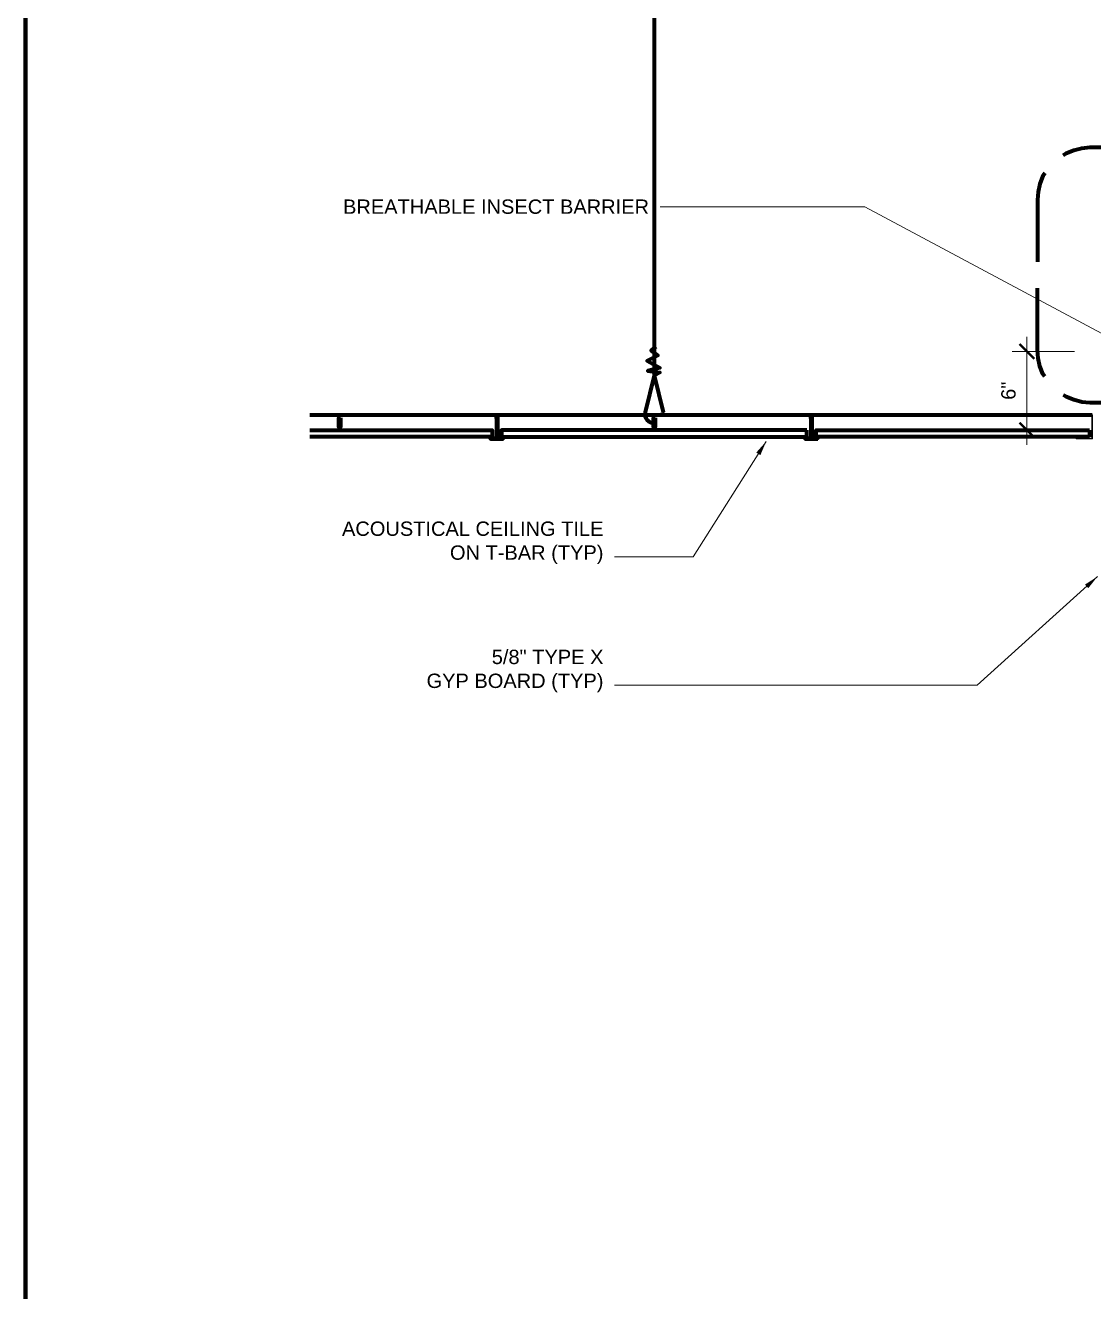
# Model space of a CAD drawing. Extents: x 261 to 424, y 0 to 368.
# Drawn here: x 261.2 to 342.7, y 107.9 to 204.6 of the extents above; entities that cross this region are included whole.
import ezdxf

# ---------------------------------------------------------------- set-up
doc = ezdxf.new("R2010")
doc.units = 0
doc.header["$MEASUREMENT"] = 0
for name, color, linetype, lineweight in [('Dt-Dim', 3, 'Continuous', 20), ('Dt-Iden', 3, 'Continuous', 20), ('Dt-Line 2', 6, 'Continuous', 9), ('Dt-Line 5', 54, 'Continuous', 50), ('Dt-Text', 121, 'Continuous', 20)]:
    doc.layers.add(name, color=color, linetype=linetype, lineweight=lineweight)
doc.styles.get("Standard").update_dxf_attribs({"font": 'Arial.ttf'})
doc.dimstyles.new('1 Inch', dxfattribs={"dimtxt": 1.09375, "dimasz": 1.125, "dimexe": 1.125, "dimexo": 0.5625, "dimgap": 0.84375, "dimtad": 1, "dimdec": 4, "dimzin": 3, "dimdsep": 46, "dimlunit": 4, "dimtxsty": 'Standard', "dimblk": 'ARCHTICK', "dimcen": 0.5625, "dimdle": 1.125, "dimclrd": 253, "dimclre": 253, "dimclrt": 256, "dimadec": 0, "dimazin": 0, "dimtfac": 0.6, "dimtdec": 4, "dimtix": 1, "dimtmove": 2, "dimatfit": 0, "dimfxl": 1, "dimfrac": 1, "dimtolj": 1, "dimtzin": 0, "dimlwd": 9, "dimlwe": 9, "dimarcsym": 0})

# ---------------------------------------------------------------- blocks, each defined once
blk = doc.blocks.new('_ArchTick')
at = {"color": 0, "linetype": 'ByBlock', "const_width": 0.15}
blk.add_lwpolyline([(-0.5, -0.5), (0.5, 0.5)], dxfattribs=at)
blk = doc.blocks.new('*D3')
at = {"layer": 'Defpoints', "color": 0, "transparency": 16777216}
for p in [(341.783, 179.669), (337.597, 173.669), (338.69, 173.669)]:
    blk.add_point(p, dxfattribs=at)
at = {"layer": 'Dt-Dim', "color": 253, "lineweight": 9, "transparency": 16777216}
for p, q in [((337.597, 180.794), (337.597, 172.544)), ((341.221, 179.669), (336.472, 179.669)), ((338.127, 173.669), (336.472, 173.669))]:
    blk.add_line(p, q, dxfattribs=at)
at = {"layer": 'Dt-Dim', "color": 253, "lineweight": 9, "transparency": 16777216, "xscale": 1.125, "yscale": 1.125, "zscale": 1.125}
for p, rotation in [((337.597, 179.669), 90), ((337.597, 173.669), 270)]:
    blk.add_blockref('_ArchTick', p, dxfattribs=dict(at, rotation=rotation))
at = {"layer": 'Dt-Dim', "transparency": 16777216, "insert": (336.194, 176.669), "char_height": 1.0938, "attachment_point": 5, "rotation": 90}
blk.add_mtext('\\A1;6"', dxfattribs=at)

msp = doc.modelspace()

# ---------------------------------------------------------------- hatches: boundary and pattern name
at = {"layer": 'Dt-Line 2', "linetype": 'Continuous', "lineweight": 158}
for points in [[(297.11666, 173.029), (297.19666, 173.029), (297.19666, 174.84233), (297.11666, 174.84233)], [(321.11665, 173.029), (321.19665, 173.029), (321.19665, 174.84233), (321.11665, 174.84233)], [(297.64999, 173.00233), (297.64999, 173.05567), (296.66332, 173.05567), (296.66332, 173.00233)], [(321.64999, 173.00233), (321.64999, 173.05567), (320.66332, 173.05567), (320.66332, 173.00233)]]:
    msp.add_hatch(color=256, dxfattribs=at).paths.add_polyline_path(points, flags=0)
at = {"layer": 'Dt-Line 2', "linetype": 'Continuous', "lineweight": 211}
h = msp.add_hatch(color=256, dxfattribs=at)
h.paths.add_polyline_path([(342.60999, 174.84233), (342.55665, 174.84233), (342.60999, 173.00233)], flags=0)
h.paths.add_polyline_path([(342.55665, 174.84233), (342.60999, 173.00233), (342.55665, 173.05567)], flags=0)
h.paths.add_polyline_path([(342.60999, 173.00233), (342.55665, 173.05567), (341.35665, 173.00233)], flags=0)
h.paths.add_polyline_path([(342.55665, 173.05567), (341.35665, 173.00233), (341.35665, 173.05567)], flags=0)

# ---------------------------------------------------------------- linework, layer by layer
at = {"layer": 'Dt-Iden', "linetype": 'Continuous', "lineweight": 211}
for points in [[(340.36999, 194.65567), (340.58332, 194.789), (341.16999, 195.029), (341.78332, 195.189), (342.39665, 195.24233), (346.31666, 195.24233)], [(338.95666, 193.269), (338.82332, 193.05567), (338.58332, 192.469), (338.44999, 191.85567), (338.39665, 191.24233), (338.39665, 186.49567)], [(338.95666, 177.749), (338.82332, 177.96233), (338.58332, 178.549), (338.44999, 179.16233), (338.39665, 179.77567), (338.39665, 184.49567)], [(340.36999, 176.36233), (340.58332, 176.229), (341.16999, 175.989), (341.78332, 175.829), (342.39665, 175.77567), (346.31666, 175.77567)]]:
    msp.add_lwpolyline(points, dxfattribs=at)
at = {"layer": 'Dt-Line 2', "linetype": 'Continuous', "lineweight": 158}
for p, q in [((282.87665, 174.84233), (342.58332, 174.84233)), ((320.79666, 173.16233), (320.79666, 173.669)), ((342.36999, 173.669), (342.36999, 173.16233))]:
    msp.add_line(p, q, dxfattribs=at)
msp.add_lwpolyline([(309.14332, 215.08233), (309.14332, 177.829), (308.47665, 175.029, 0.24340568), (308.6185, 174.43423), (308.64085, 174.40994), (308.66421, 174.38689), (308.68855, 174.36509), (308.7138, 174.34456), (308.73992, 174.32533), (308.76685, 174.30741), (308.79454, 174.29083), (308.82295, 174.2756), (308.85201, 174.26175), (308.88168, 174.24929), (308.91191, 174.23825), (308.94264, 174.22865), (308.97382, 174.22051), (309.0054, 174.21384), (309.03733, 174.20867), (309.06956, 174.20502), (309.10203, 174.2029), (309.1347, 174.20235), (309.16751, 174.20337), (309.20041, 174.20599)], format="xyb", dxfattribs=at)
for points in [[(309.27666, 180.01567), (308.92999, 179.749), (309.43666, 179.349), (308.60999, 178.949), (309.59666, 178.41567), (308.66332, 178.17567), (309.59666, 178.069), (309.14332, 177.829), (309.83666, 175.029)], [(309.79118, 175.0411), (309.7988, 175.00512), (309.80446, 174.96882), (309.80815, 174.93228), (309.80985, 174.89558), (309.80983, 174.868)], [(282.87665, 173.669), (296.79666, 173.669), (296.79666, 173.16233), (282.87665, 173.16233)], [(320.79666, 173.669), (297.51666, 173.669), (297.51666, 173.16233), (320.79666, 173.16233)]]:
    msp.add_lwpolyline(points, dxfattribs=at)
for points in [[(285.22332, 174.60233), (285.22332, 173.88233), (285.08999, 173.88233), (285.08999, 174.60233)], [(297.11666, 173.029), (297.19666, 173.029), (297.11666, 174.84233), (297.19666, 174.84233), (297.19666, 173.029), (297.11666, 174.84233)], [(309.22332, 174.60233), (309.22332, 173.88233), (309.08999, 173.88233), (309.08999, 174.60233)], [(321.11665, 173.029), (321.19665, 173.029), (321.11665, 174.84233), (321.19665, 174.84233), (321.19665, 173.029), (321.11665, 174.84233)], [(297.64999, 173.00233), (297.64999, 173.05567), (296.66332, 173.00233), (296.66332, 173.05567), (297.64999, 173.05567), (296.66332, 173.00233)], [(321.64999, 173.00233), (321.64999, 173.05567), (320.66332, 173.00233), (320.66332, 173.05567), (321.64999, 173.05567), (320.66332, 173.00233)]]:
    msp.add_lwpolyline(points, close=True, dxfattribs=at)
at = {"layer": 'Dt-Line 2', "linetype": 'Continuous', "lineweight": 0}
for points in [[(342.60999, 174.84233), (342.55665, 174.84233), (342.55665, 173.05567), (341.35665, 173.00233), (342.60999, 173.00233)], [(342.55665, 173.05567), (342.60999, 173.00233), (342.55665, 174.84233), (342.60999, 173.00233), (342.55665, 173.05567), (341.35665, 173.00233), (341.35665, 173.05567)]]:
    msp.add_lwpolyline(points, close=True, dxfattribs=at)
at = {"layer": 'Dt-Line 2', "linetype": 'Continuous', "lineweight": 211}
msp.add_lwpolyline([(342.36999, 173.16233), (321.51665, 173.16233), (321.51665, 173.669), (342.36999, 173.669)], dxfattribs=at)
at = {"layer": 'Dt-Line 5', "linetype": 'Continuous', "lineweight": 211}
msp.add_lwpolyline([(261.19665, 0.04233), (261.16999, 368.14901), (261.19665, 0.04233)], dxfattribs=at)

# ---------------------------------------------------------------- texts
at = {"layer": 'Dt-Text', "char_height": 1.09375, "attachment_point": 9}
for s, insert in [('\\A1;BREATHABLE INSECT BARRIER', (308.76025, 190.15329)), ('\\A1;ACOUSTICAL CEILING TILE\\PON T-BAR (TYP)', (305.28421, 163.44353)), ('\\A1; 5/8" TYPE X\\PGYP BOARD (TYP) ', (305.28421, 153.65841))]:
    msp.add_mtext(s, dxfattribs=dict(at, insert=insert))

# ---------------------------------------------------------------- dimensions: what is measured, and where the dimension line sits
at = {"layer": 'Dt-Dim'}
dim = msp.add_linear_dim(base=(337.59665, 173.669), p1=(341.78332, 179.669), p2=(338.68999, 173.669), angle=90, dimstyle='1 Inch', dxfattribs=at)
dim.commit()
dim.dimension.update_dxf_attribs({"geometry": '*D3', "text_midpoint": (336.19446, 176.669)})

# ---------------------------------------------------------------- leaders
at = {"layer": 'Dt-Text', "annotation_type": 0, "has_hookline": 1, "hookline_direction": 1}
for points, text_width in [([(349.40999, 177.75994), (325.21909, 190.70016), (309.604, 190.70016)], 22.99412), ([(317.70251, 172.80426), (312.1357, 163.9904), (306.12796, 163.9904)], 19.69645), ([(342.98619, 162.49429), (333.81034, 154.20528), (306.12796, 154.20528)], 13.28018)]:
    msp.add_leader(points, dimstyle='1 Inch', override={"dimgap": 0.84375, "dimtad": 0}, dxfattribs=dict(at, text_width=text_width))

doc.saveas('drawing.dxf')
